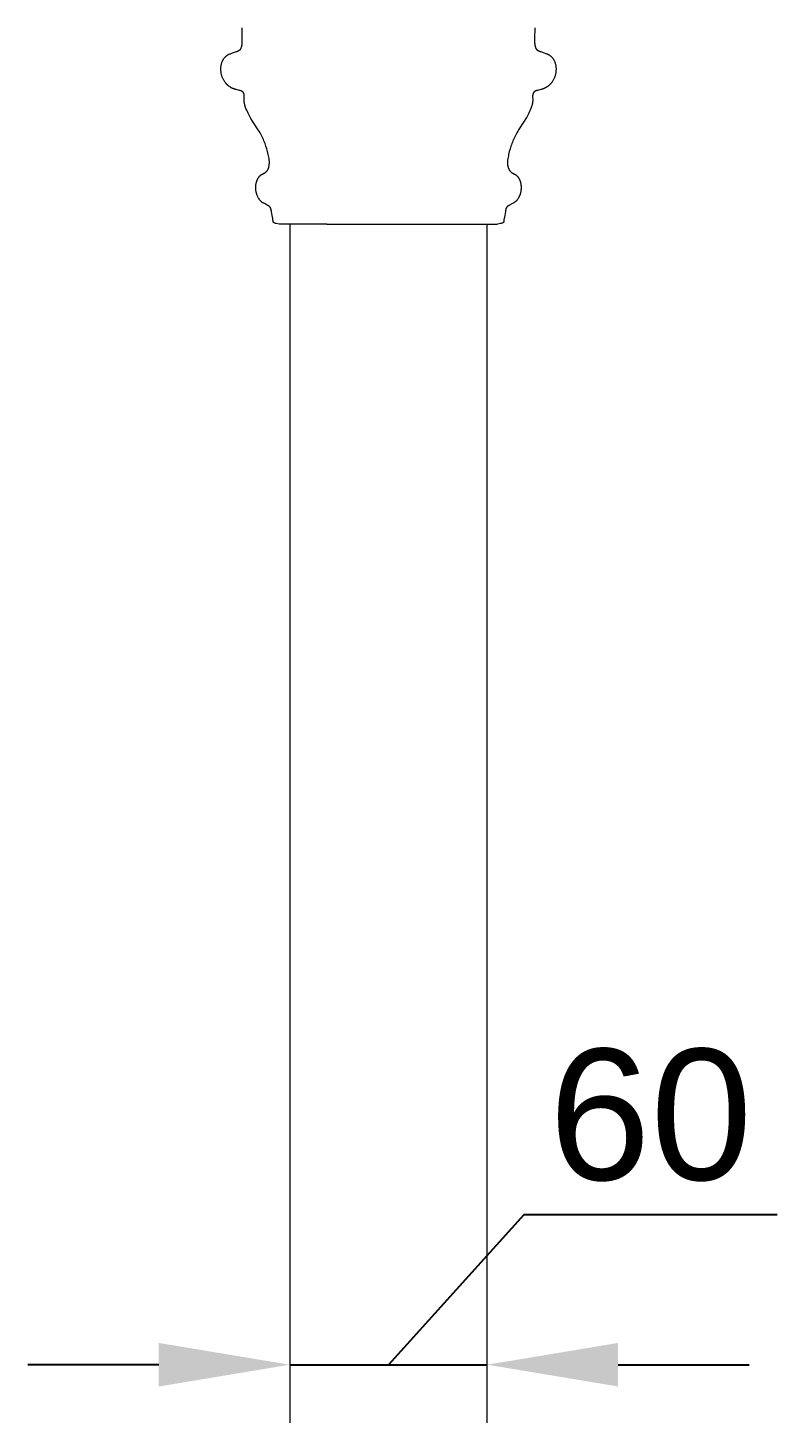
# Model space of a CAD drawing. Header units: millimetres. Extents: x -124 to 15640, y 659 to 4121.
# Drawn here: x 2143 to 2371.9, y 3015.3 to 3438.6 of the extents above; entities that cross this region are included whole.
import ezdxf

# ---------------------------------------------------------------- set-up
doc = ezdxf.new("R2010")
doc.units = ezdxf.units.MM
doc.layers.add('ZANO_R', color=7, linetype='Continuous', lineweight=0)
doc.styles.add('Arial', font='arial.ttf')
doc.styles.get("Standard").update_dxf_attribs({"font": 'ARIALUNI.TTF'})
doc.dimstyles.new('pl i ang', dxfattribs={"dimtxt": 50, "dimasz": 50, "dimexe": 1.25, "dimexo": 0.625, "dimgap": 10, "dimtad": 1, "dimtoh": 1, "dimtxsty": 'Standard', "dimcen": 2.5, "dimclrd": 1, "dimclre": 1, "dimclrt": 1, "dimadec": 0, "dimazin": 0, "dimtfac": 1, "dimtmove": 0, "dimatfit": 3, "dimfxl": 1, "dimarcsym": 1})

# ---------------------------------------------------------------- blocks, each defined once
blk = doc.blocks.new('*D471')
at = {"layer": 'ZANO_R', "color": 1, "lineweight": -2}
for p, q in [((2294.55, 3075.87), (2253.19, 3030.1)), ((2371.93, 3075.87), (2294.55, 3075.87)), ((2223.04, 3040.1), (2223.04, 3040.1)), ((2283.34, 3040.1), (2283.34, 3040.1)), ((2183.04, 3030.1), (2143.04, 3030.1)), ((2223.04, 3030.1), (2283.34, 3030.1)), ((2323.34, 3030.1), (2363.34, 3030.1))]:
    blk.add_line(p, q, dxfattribs=at)
at = {"layer": 'ZANO_R', "color": 1}
for points in [[(2183.04, 3023.43), (2183.04, 3036.76), (2223.04, 3030.1)], [(2323.34, 3036.76), (2323.34, 3023.43), (2283.34, 3030.1)]]:
    blk.add_solid(points, dxfattribs=at)
at = {"layer": 'ZANO_R', "color": 1, "insert": (2333.24, 3106.29), "char_height": 40, "attachment_point": 5, "style": 'Arial'}
blk.add_mtext('60', dxfattribs=at)

msp = doc.modelspace()

# ---------------------------------------------------------------- linework, layer by layer
at = {"layer": 'ZANO_R'}
for p, q in [((2208.56, 3435.29), (2208.53, 3438.6)), ((2297.86, 3438.6), (2297.83, 3435.29)), ((2208.47, 3433.22), (2208.49, 3433.3)), ((2208.49, 3433.3), (2208.5, 3433.38)), ((2208.5, 3433.38), (2208.51, 3433.47)), ((2208.51, 3433.47), (2208.52, 3433.56)), ((2208.52, 3433.56), (2208.53, 3433.65)), ((2208.53, 3433.65), (2208.54, 3433.76)), ((2208.54, 3433.76), (2208.55, 3433.87)), ((2208.55, 3433.87), (2208.56, 3434.12)), ((2208.56, 3434.12), (2208.56, 3435.29)), ((2297.83, 3435.29), (2297.83, 3434.12)), ((2297.83, 3434.12), (2297.84, 3433.87)), ((2297.84, 3433.87), (2297.85, 3433.76)), ((2297.85, 3433.76), (2297.85, 3433.65)), ((2297.85, 3433.65), (2297.86, 3433.56)), ((2297.86, 3433.56), (2297.87, 3433.47)), ((2297.87, 3433.47), (2297.88, 3433.38)), ((2297.88, 3433.38), (2297.9, 3433.3)), ((2297.9, 3433.3), (2297.91, 3433.22)), ((2202.82, 3428.97), (2202.87, 3429.04)), ((2202.87, 3429.04), (2202.92, 3429.12)), ((2202.92, 3429.12), (2202.97, 3429.19)), ((2202.97, 3429.19), (2203.02, 3429.26)), ((2203.02, 3429.26), (2203.07, 3429.33)), ((2203.07, 3429.33), (2203.13, 3429.41)), ((2203.13, 3429.41), (2203.19, 3429.47)), ((2203.19, 3429.47), (2203.25, 3429.54)), ((2203.25, 3429.54), (2203.31, 3429.61)), ((2203.31, 3429.61), (2203.37, 3429.67)), ((2203.37, 3429.67), (2203.43, 3429.74)), ((2203.43, 3429.74), (2203.5, 3429.8)), ((2203.5, 3429.8), (2203.57, 3429.86)), ((2203.57, 3429.86), (2203.63, 3429.92)), ((2203.63, 3429.92), (2203.7, 3429.98)), ((2203.7, 3429.98), (2203.78, 3430.03)), ((2203.78, 3430.03), (2203.85, 3430.09)), ((2203.85, 3430.09), (2203.92, 3430.14)), ((2203.92, 3430.14), (2204.02, 3430.2)), ((2204.02, 3430.2), (2204.11, 3430.26)), ((2204.11, 3430.26), (2204.2, 3430.32)), ((2204.2, 3430.32), (2204.3, 3430.37)), ((2204.3, 3430.37), (2204.4, 3430.42)), ((2204.4, 3430.42), (2204.5, 3430.47)), ((2204.5, 3430.47), (2204.6, 3430.52)), ((2204.6, 3430.52), (2204.71, 3430.57)), ((2204.71, 3430.57), (2204.92, 3430.66)), ((2204.92, 3430.66), (2205.14, 3430.75)), ((2205.14, 3430.75), (2205.6, 3430.91)), ((2205.6, 3430.91), (2206.49, 3431.2)), ((2206.49, 3431.2), (2206.79, 3431.31)), ((2206.79, 3431.31), (2206.94, 3431.37)), ((2206.94, 3431.37), (2207.11, 3431.43)), ((2207.11, 3431.43), (2207.19, 3431.47)), ((2207.19, 3431.47), (2207.28, 3431.51)), ((2207.28, 3431.51), (2207.37, 3431.55)), ((2207.37, 3431.55), (2207.45, 3431.59)), ((2207.45, 3431.59), (2207.54, 3431.64)), ((2207.54, 3431.64), (2207.62, 3431.69)), ((2207.62, 3431.69), (2207.66, 3431.71)), ((2207.66, 3431.71), (2207.7, 3431.74)), ((2207.7, 3431.74), (2207.74, 3431.77)), ((2207.74, 3431.77), (2207.77, 3431.79)), ((2207.77, 3431.79), (2207.81, 3431.82)), ((2207.81, 3431.82), (2207.84, 3431.85)), ((2207.84, 3431.85), (2207.88, 3431.88)), ((2207.88, 3431.88), (2207.91, 3431.91)), ((2207.91, 3431.91), (2207.94, 3431.93)), ((2207.94, 3431.93), (2207.97, 3431.97)), ((2207.97, 3431.97), (2207.99, 3431.98)), ((2207.99, 3431.98), (2208, 3432)), ((2208, 3432), (2208.02, 3432.01)), ((2208.02, 3432.01), (2208.03, 3432.03)), ((2208.03, 3432.03), (2208.04, 3432.05)), ((2208.04, 3432.05), (2208.06, 3432.06)), ((2208.06, 3432.06), (2208.07, 3432.08)), ((2208.07, 3432.08), (2208.08, 3432.1)), ((2208.08, 3432.1), (2208.1, 3432.12)), ((2208.1, 3432.12), (2208.11, 3432.14)), ((2208.11, 3432.14), (2208.12, 3432.16)), ((2208.12, 3432.16), (2208.13, 3432.17)), ((2208.13, 3432.17), (2208.15, 3432.21)), ((2208.15, 3432.21), (2208.17, 3432.25)), ((2208.17, 3432.25), (2208.19, 3432.29)), ((2208.19, 3432.29), (2208.21, 3432.33)), ((2208.21, 3432.33), (2208.22, 3432.36)), ((2208.22, 3432.36), (2208.24, 3432.4)), ((2208.24, 3432.4), (2208.26, 3432.48)), ((2208.26, 3432.48), (2208.31, 3432.62)), ((2208.31, 3432.62), (2208.41, 3432.98)), ((2208.41, 3432.98), (2208.44, 3433.06)), ((2208.44, 3433.06), (2208.46, 3433.14)), ((2208.46, 3433.14), (2208.47, 3433.22)), ((2297.91, 3433.22), (2297.93, 3433.14)), ((2297.93, 3433.14), (2297.95, 3433.06)), ((2297.95, 3433.06), (2297.97, 3432.98)), ((2297.97, 3432.98), (2298.08, 3432.62)), ((2298.08, 3432.62), (2298.12, 3432.48)), ((2298.12, 3432.48), (2298.15, 3432.4)), ((2298.15, 3432.4), (2298.17, 3432.36)), ((2298.17, 3432.36), (2298.18, 3432.33)), ((2298.18, 3432.33), (2298.2, 3432.29)), ((2298.2, 3432.29), (2298.22, 3432.25)), ((2298.22, 3432.25), (2298.24, 3432.21)), ((2298.24, 3432.21), (2298.26, 3432.17)), ((2298.26, 3432.17), (2298.27, 3432.16)), ((2298.27, 3432.16), (2298.28, 3432.14)), ((2298.28, 3432.14), (2298.29, 3432.12)), ((2298.29, 3432.12), (2298.3, 3432.1)), ((2298.3, 3432.1), (2298.32, 3432.08)), ((2298.32, 3432.08), (2298.33, 3432.06)), ((2298.33, 3432.06), (2298.34, 3432.05)), ((2298.34, 3432.05), (2298.36, 3432.03)), ((2298.36, 3432.03), (2298.37, 3432.01)), ((2298.37, 3432.01), (2298.39, 3432)), ((2298.39, 3432), (2298.4, 3431.98)), ((2298.4, 3431.98), (2298.41, 3431.97)), ((2298.41, 3431.97), (2298.44, 3431.93)), ((2298.44, 3431.93), (2298.48, 3431.91)), ((2298.48, 3431.91), (2298.51, 3431.88)), ((2298.51, 3431.88), (2298.54, 3431.85)), ((2298.54, 3431.85), (2298.58, 3431.82)), ((2298.58, 3431.82), (2298.61, 3431.79)), ((2298.61, 3431.79), (2298.65, 3431.77)), ((2298.65, 3431.77), (2298.69, 3431.74)), ((2298.69, 3431.74), (2298.73, 3431.71)), ((2298.73, 3431.71), (2298.77, 3431.69)), ((2298.77, 3431.69), (2298.85, 3431.64)), ((2298.85, 3431.64), (2298.94, 3431.59)), ((2298.94, 3431.59), (2299.02, 3431.55)), ((2299.02, 3431.55), (2299.11, 3431.51)), ((2299.11, 3431.51), (2299.19, 3431.47)), ((2299.19, 3431.47), (2299.28, 3431.43)), ((2299.28, 3431.43), (2299.45, 3431.37)), ((2299.45, 3431.37), (2299.6, 3431.31)), ((2299.6, 3431.31), (2299.89, 3431.2)), ((2299.89, 3431.2), (2300.79, 3430.91)), ((2300.79, 3430.91), (2301.25, 3430.75)), ((2301.25, 3430.75), (2301.47, 3430.66)), ((2301.47, 3430.66), (2301.68, 3430.57)), ((2301.68, 3430.57), (2301.78, 3430.52)), ((2301.78, 3430.52), (2301.89, 3430.47)), ((2301.89, 3430.47), (2301.99, 3430.42)), ((2301.99, 3430.42), (2302.09, 3430.37)), ((2302.09, 3430.37), (2302.18, 3430.32)), ((2302.18, 3430.32), (2302.28, 3430.26)), ((2302.28, 3430.26), (2302.37, 3430.2)), ((2302.37, 3430.2), (2302.46, 3430.14)), ((2302.46, 3430.14), (2302.54, 3430.09)), ((2302.54, 3430.09), (2302.61, 3430.03)), ((2302.61, 3430.03), (2302.68, 3429.98)), ((2302.68, 3429.98), (2302.75, 3429.92)), ((2302.75, 3429.92), (2302.82, 3429.86)), ((2302.82, 3429.86), (2302.89, 3429.8)), ((2302.89, 3429.8), (2302.95, 3429.74)), ((2302.95, 3429.74), (2303.02, 3429.67)), ((2303.02, 3429.67), (2303.08, 3429.61)), ((2303.08, 3429.61), (2303.14, 3429.54)), ((2303.14, 3429.54), (2303.2, 3429.47)), ((2303.2, 3429.47), (2303.26, 3429.41)), ((2303.26, 3429.41), (2303.31, 3429.33)), ((2303.31, 3429.33), (2303.37, 3429.26)), ((2303.37, 3429.26), (2303.42, 3429.19)), ((2303.42, 3429.19), (2303.47, 3429.12)), ((2303.47, 3429.12), (2303.52, 3429.04)), ((2303.52, 3429.04), (2303.57, 3428.97)), ((2202.01, 3426.07), (2202.02, 3426.27)), ((2202.01, 3425.87), (2202.01, 3426.07)), ((2202.02, 3425.68), (2202.01, 3425.87)), ((2202.02, 3426.27), (2202.03, 3426.47)), ((2202.03, 3425.48), (2202.02, 3425.68)), ((2202.03, 3426.47), (2202.05, 3426.66)), ((2202.04, 3425.28), (2202.03, 3425.48)), ((2202.07, 3425.09), (2202.04, 3425.28)), ((2202.05, 3426.66), (2202.08, 3426.86)), ((2202.09, 3424.89), (2202.07, 3425.09)), ((2202.08, 3426.86), (2202.11, 3427.06)), ((2202.12, 3424.7), (2202.09, 3424.89)), ((2202.11, 3427.06), (2202.14, 3427.25)), ((2202.14, 3427.25), (2202.19, 3427.44)), ((2202.19, 3427.44), (2202.24, 3427.63)), ((2202.24, 3427.63), (2202.29, 3427.82)), ((2202.29, 3427.82), (2202.35, 3427.99)), ((2202.35, 3427.99), (2202.41, 3428.16)), ((2202.41, 3428.16), (2202.48, 3428.33)), ((2202.48, 3428.33), (2202.52, 3428.41)), ((2202.52, 3428.41), (2202.56, 3428.49)), ((2202.56, 3428.49), (2202.6, 3428.57)), ((2202.6, 3428.57), (2202.64, 3428.65)), ((2202.64, 3428.65), (2202.68, 3428.73)), ((2202.68, 3428.73), (2202.72, 3428.81)), ((2202.72, 3428.81), (2202.77, 3428.89)), ((2202.77, 3428.89), (2202.82, 3428.97)), ((2303.57, 3428.97), (2303.62, 3428.89)), ((2303.62, 3428.89), (2303.66, 3428.81)), ((2303.66, 3428.81), (2303.71, 3428.73)), ((2303.71, 3428.73), (2303.75, 3428.65)), ((2303.75, 3428.65), (2303.79, 3428.57)), ((2303.79, 3428.57), (2303.83, 3428.49)), ((2303.83, 3428.49), (2303.87, 3428.41)), ((2303.87, 3428.41), (2303.9, 3428.33)), ((2303.9, 3428.33), (2303.97, 3428.16)), ((2303.97, 3428.16), (2304.04, 3427.99)), ((2304.04, 3427.99), (2304.09, 3427.82)), ((2304.09, 3427.82), (2304.15, 3427.63)), ((2304.15, 3427.63), (2304.2, 3427.44)), ((2304.2, 3427.44), (2304.24, 3427.25)), ((2304.24, 3427.25), (2304.28, 3427.06)), ((2304.29, 3424.89), (2304.26, 3424.7)), ((2304.28, 3427.06), (2304.31, 3426.86)), ((2304.32, 3425.09), (2304.29, 3424.89)), ((2304.31, 3426.86), (2304.33, 3426.66)), ((2304.34, 3425.28), (2304.32, 3425.09)), ((2304.33, 3426.66), (2304.35, 3426.47)), ((2304.36, 3425.48), (2304.34, 3425.28)), ((2304.35, 3426.47), (2304.37, 3426.27)), ((2304.37, 3425.68), (2304.36, 3425.48)), ((2304.37, 3426.27), (2304.37, 3426.07)), ((2304.37, 3426.07), (2304.37, 3425.87)), ((2304.37, 3425.87), (2304.37, 3425.68)), ((2202.16, 3424.5), (2202.12, 3424.7)), ((2202.21, 3424.3), (2202.16, 3424.5)), ((2202.26, 3424.1), (2202.21, 3424.3)), ((2202.32, 3423.9), (2202.26, 3424.1)), ((2202.38, 3423.71), (2202.32, 3423.9)), ((2202.45, 3423.51), (2202.38, 3423.71)), ((2202.52, 3423.32), (2202.45, 3423.51)), ((2202.61, 3423.13), (2202.52, 3423.32)), ((2202.69, 3422.94), (2202.61, 3423.13)), ((2202.79, 3422.76), (2202.69, 3422.94)), ((2202.89, 3422.57), (2202.79, 3422.76)), ((2202.99, 3422.39), (2202.89, 3422.57)), ((2203.1, 3422.22), (2202.99, 3422.39)), ((2203.22, 3422.04), (2203.1, 3422.22)), ((2203.34, 3421.88), (2203.22, 3422.04)), ((2203.47, 3421.71), (2203.34, 3421.88)), ((2203.54, 3421.63), (2203.47, 3421.71)), ((2203.61, 3421.55), (2203.54, 3421.63)), ((2203.68, 3421.47), (2203.61, 3421.55)), ((2203.75, 3421.39), (2203.68, 3421.47)), ((2203.82, 3421.31), (2203.75, 3421.39)), ((2203.9, 3421.24), (2203.82, 3421.31)), ((2203.98, 3421.16), (2203.9, 3421.24)), ((2204.05, 3421.09), (2203.98, 3421.16)), ((2204.13, 3421.02), (2204.05, 3421.09)), ((2204.21, 3420.95), (2204.13, 3421.02)), ((2204.3, 3420.88), (2204.21, 3420.95)), ((2204.38, 3420.81), (2204.3, 3420.88)), ((2204.47, 3420.74), (2204.38, 3420.81)), ((2204.55, 3420.68), (2204.47, 3420.74)), ((2204.64, 3420.61), (2204.55, 3420.68)), ((2204.73, 3420.55), (2204.64, 3420.61)), ((2301.74, 3420.61), (2301.65, 3420.55)), ((2301.83, 3420.68), (2301.74, 3420.61)), ((2301.92, 3420.74), (2301.83, 3420.68)), ((2302.01, 3420.81), (2301.92, 3420.74)), ((2302.09, 3420.88), (2302.01, 3420.81)), ((2302.17, 3420.95), (2302.09, 3420.88)), ((2302.25, 3421.02), (2302.17, 3420.95)), ((2302.33, 3421.09), (2302.25, 3421.02)), ((2302.41, 3421.16), (2302.33, 3421.09)), ((2302.49, 3421.24), (2302.41, 3421.16)), ((2302.56, 3421.31), (2302.49, 3421.24)), ((2302.64, 3421.39), (2302.56, 3421.31)), ((2302.71, 3421.47), (2302.64, 3421.39)), ((2302.78, 3421.55), (2302.71, 3421.47)), ((2302.85, 3421.63), (2302.78, 3421.55)), ((2302.91, 3421.71), (2302.85, 3421.63)), ((2303.04, 3421.88), (2302.91, 3421.71)), ((2303.17, 3422.04), (2303.04, 3421.88)), ((2303.28, 3422.22), (2303.17, 3422.04)), ((2303.4, 3422.39), (2303.28, 3422.22)), ((2303.5, 3422.57), (2303.4, 3422.39)), ((2303.6, 3422.76), (2303.5, 3422.57)), ((2303.69, 3422.94), (2303.6, 3422.76)), ((2303.78, 3423.13), (2303.69, 3422.94)), ((2303.86, 3423.32), (2303.78, 3423.13)), ((2303.94, 3423.51), (2303.86, 3423.32)), ((2304.01, 3423.71), (2303.94, 3423.51)), ((2304.07, 3423.9), (2304.01, 3423.71)), ((2304.13, 3424.1), (2304.07, 3423.9)), ((2304.18, 3424.3), (2304.13, 3424.1)), ((2304.22, 3424.5), (2304.18, 3424.3)), ((2304.26, 3424.7), (2304.22, 3424.5)), ((2204.83, 3420.49), (2204.73, 3420.55)), ((2204.92, 3420.43), (2204.83, 3420.49)), ((2205.02, 3420.37), (2204.92, 3420.43)), ((2205.11, 3420.31), (2205.02, 3420.37)), ((2205.21, 3420.26), (2205.11, 3420.31)), ((2205.31, 3420.21), (2205.21, 3420.26)), ((2205.41, 3420.15), (2205.31, 3420.21)), ((2205.51, 3420.1), (2205.41, 3420.15)), ((2205.62, 3420.06), (2205.51, 3420.1)), ((2205.73, 3420.01), (2205.62, 3420.06)), ((2205.83, 3419.97), (2205.73, 3420.01)), ((2205.94, 3419.92), (2205.83, 3419.97)), ((2206.05, 3419.88), (2205.94, 3419.92)), ((2206.17, 3419.84), (2206.05, 3419.88)), ((2206.28, 3419.8), (2206.17, 3419.84)), ((2206.4, 3419.77), (2206.28, 3419.8)), ((2206.53, 3419.73), (2206.4, 3419.77)), ((2206.66, 3419.69), (2206.53, 3419.73)), ((2207.71, 3419.44), (2206.66, 3419.69)), ((2207.83, 3419.41), (2207.71, 3419.44)), ((2207.95, 3419.37), (2207.83, 3419.41)), ((2208.07, 3419.33), (2207.95, 3419.37)), ((2208.12, 3419.31), (2208.07, 3419.33)), ((2208.18, 3419.29), (2208.12, 3419.31)), ((2208.24, 3419.27), (2208.18, 3419.29)), ((2208.29, 3419.24), (2208.24, 3419.27)), ((2208.35, 3419.22), (2208.29, 3419.24)), ((2208.4, 3419.19), (2208.35, 3419.22)), ((2208.42, 3419.18), (2208.4, 3419.19)), ((2208.45, 3419.16), (2208.42, 3419.18)), ((2208.47, 3419.15), (2208.45, 3419.16)), ((2208.5, 3419.13), (2208.47, 3419.15)), ((2208.52, 3419.12), (2208.5, 3419.13)), ((2208.54, 3419.1), (2208.52, 3419.12)), ((2208.57, 3419.09), (2208.54, 3419.1)), ((2208.59, 3419.07), (2208.57, 3419.09)), ((2208.61, 3419.06), (2208.59, 3419.07)), ((2208.63, 3419.04), (2208.61, 3419.06)), ((2208.65, 3419.02), (2208.63, 3419.04)), ((2208.67, 3419.01), (2208.65, 3419.02)), ((2208.69, 3418.99), (2208.67, 3419.01)), ((2208.71, 3418.97), (2208.69, 3418.99)), ((2208.73, 3418.95), (2208.71, 3418.97)), ((2208.75, 3418.93), (2208.73, 3418.95)), ((2208.76, 3418.92), (2208.75, 3418.93)), ((2208.78, 3418.9), (2208.76, 3418.92)), ((2208.8, 3418.88), (2208.78, 3418.9)), ((2208.81, 3418.86), (2208.8, 3418.88)), ((2208.83, 3418.84), (2208.81, 3418.86)), ((2208.84, 3418.82), (2208.83, 3418.84)), ((2208.86, 3418.8), (2208.84, 3418.82)), ((2208.87, 3418.78), (2208.86, 3418.8)), ((2208.89, 3418.76), (2208.87, 3418.78)), ((2208.9, 3418.74), (2208.89, 3418.76)), ((2208.91, 3418.72), (2208.9, 3418.74)), ((2208.93, 3418.7), (2208.91, 3418.72)), ((2208.94, 3418.68), (2208.93, 3418.7)), ((2208.95, 3418.66), (2208.94, 3418.68)), ((2208.96, 3418.64), (2208.95, 3418.66)), ((2208.97, 3418.62), (2208.96, 3418.64)), ((2208.99, 3418.57), (2208.97, 3418.62)), ((2209.01, 3418.53), (2208.99, 3418.57)), ((2209.03, 3418.48), (2209.01, 3418.53)), ((2209.05, 3418.44), (2209.03, 3418.48)), ((2209.06, 3418.39), (2209.05, 3418.44)), ((2209.08, 3418.35), (2209.06, 3418.39)), ((2209.09, 3418.3), (2209.08, 3418.35)), ((2209.1, 3418.25), (2209.09, 3418.3)), ((2209.11, 3418.2), (2209.1, 3418.25)), ((2209.12, 3418.15), (2209.11, 3418.2)), ((2209.13, 3418.1), (2209.12, 3418.15)), ((2209.14, 3418.06), (2209.13, 3418.1)), ((2209.15, 3418.01), (2209.14, 3418.06)), ((2209.15, 3417.96), (2209.15, 3418.01)), ((2209.16, 3417.85), (2209.15, 3417.96)), ((2209.15, 3416.59), (2209.17, 3417.48)), ((2209.15, 3416.32), (2209.15, 3416.59)), ((2209.17, 3417.73), (2209.16, 3417.85)), ((2209.17, 3417.61), (2209.17, 3417.73)), ((2209.17, 3417.48), (2209.17, 3417.61)), ((2297.22, 3417.73), (2297.21, 3417.61)), ((2297.21, 3417.61), (2297.21, 3417.48)), ((2297.21, 3417.48), (2297.24, 3416.59)), ((2297.23, 3417.85), (2297.22, 3417.73)), ((2297.24, 3417.96), (2297.23, 3417.85)), ((2297.25, 3418.06), (2297.24, 3418.01)), ((2297.24, 3418.01), (2297.24, 3417.96)), ((2297.24, 3416.59), (2297.24, 3416.32)), ((2297.26, 3418.1), (2297.25, 3418.06)), ((2297.27, 3418.2), (2297.26, 3418.15)), ((2297.26, 3418.15), (2297.26, 3418.1)), ((2297.29, 3418.25), (2297.27, 3418.2)), ((2297.3, 3418.3), (2297.29, 3418.25)), ((2297.31, 3418.35), (2297.3, 3418.3)), ((2297.32, 3418.39), (2297.31, 3418.35)), ((2297.34, 3418.44), (2297.32, 3418.39)), ((2297.36, 3418.48), (2297.34, 3418.44)), ((2297.37, 3418.53), (2297.36, 3418.48)), ((2297.39, 3418.57), (2297.37, 3418.53)), ((2297.41, 3418.62), (2297.39, 3418.57)), ((2297.43, 3418.64), (2297.41, 3418.62)), ((2297.44, 3418.66), (2297.43, 3418.64)), ((2297.45, 3418.68), (2297.44, 3418.66)), ((2297.46, 3418.7), (2297.45, 3418.68)), ((2297.47, 3418.72), (2297.46, 3418.7)), ((2297.49, 3418.74), (2297.47, 3418.72)), ((2297.5, 3418.76), (2297.49, 3418.74)), ((2297.51, 3418.78), (2297.5, 3418.76)), ((2297.53, 3418.8), (2297.51, 3418.78)), ((2297.54, 3418.82), (2297.53, 3418.8)), ((2297.56, 3418.84), (2297.54, 3418.82)), ((2297.57, 3418.86), (2297.56, 3418.84)), ((2297.59, 3418.88), (2297.57, 3418.86)), ((2297.61, 3418.9), (2297.59, 3418.88)), ((2297.62, 3418.92), (2297.61, 3418.9)), ((2297.64, 3418.93), (2297.62, 3418.92)), ((2297.66, 3418.95), (2297.64, 3418.93)), ((2297.68, 3418.97), (2297.66, 3418.95)), ((2297.7, 3418.99), (2297.68, 3418.97)), ((2297.72, 3419.01), (2297.7, 3418.99)), ((2297.74, 3419.02), (2297.72, 3419.01)), ((2297.76, 3419.04), (2297.74, 3419.02)), ((2297.78, 3419.06), (2297.76, 3419.04)), ((2297.8, 3419.07), (2297.78, 3419.06)), ((2297.82, 3419.09), (2297.8, 3419.07)), ((2297.84, 3419.1), (2297.82, 3419.09)), ((2297.87, 3419.12), (2297.84, 3419.1)), ((2297.89, 3419.13), (2297.87, 3419.12)), ((2297.91, 3419.15), (2297.89, 3419.13)), ((2297.94, 3419.16), (2297.91, 3419.15)), ((2297.96, 3419.18), (2297.94, 3419.16)), ((2297.99, 3419.19), (2297.96, 3419.18)), ((2298.04, 3419.22), (2297.99, 3419.19)), ((2298.09, 3419.24), (2298.04, 3419.22)), ((2298.15, 3419.27), (2298.09, 3419.24)), ((2298.2, 3419.29), (2298.15, 3419.27)), ((2298.26, 3419.31), (2298.2, 3419.29)), ((2298.32, 3419.33), (2298.26, 3419.31)), ((2298.44, 3419.37), (2298.32, 3419.33)), ((2298.56, 3419.41), (2298.44, 3419.37)), ((2298.68, 3419.44), (2298.56, 3419.41)), ((2299.72, 3419.69), (2298.68, 3419.44)), ((2299.86, 3419.73), (2299.72, 3419.69)), ((2299.99, 3419.77), (2299.86, 3419.73)), ((2300.11, 3419.8), (2299.99, 3419.77)), ((2300.22, 3419.84), (2300.11, 3419.8)), ((2300.33, 3419.88), (2300.22, 3419.84)), ((2300.44, 3419.92), (2300.33, 3419.88)), ((2300.55, 3419.97), (2300.44, 3419.92)), ((2300.66, 3420.01), (2300.55, 3419.97)), ((2300.77, 3420.06), (2300.66, 3420.01)), ((2300.87, 3420.1), (2300.77, 3420.06)), ((2300.98, 3420.15), (2300.87, 3420.1)), ((2301.08, 3420.21), (2300.98, 3420.15)), ((2301.18, 3420.26), (2301.08, 3420.21)), ((2301.27, 3420.31), (2301.18, 3420.26)), ((2301.37, 3420.37), (2301.27, 3420.31)), ((2301.47, 3420.43), (2301.37, 3420.37)), ((2301.56, 3420.49), (2301.47, 3420.43)), ((2301.65, 3420.55), (2301.56, 3420.49)), ((2209.15, 3416.18), (2209.15, 3416.32)), ((2209.15, 3416.05), (2209.15, 3416.18)), ((2209.16, 3415.91), (2209.15, 3416.05)), ((2209.18, 3415.78), (2209.16, 3415.91)), ((2209.2, 3415.63), (2209.18, 3415.78)), ((2209.22, 3415.48), (2209.2, 3415.63)), ((2209.25, 3415.33), (2209.22, 3415.48)), ((2209.29, 3415.17), (2209.25, 3415.33)), ((2209.32, 3415.02), (2209.29, 3415.17)), ((2209.37, 3414.87), (2209.32, 3415.02)), ((2209.41, 3414.72), (2209.37, 3414.87)), ((2209.46, 3414.57), (2209.41, 3414.72)), ((2209.57, 3414.26), (2209.46, 3414.57)), ((2209.68, 3413.96), (2209.57, 3414.26)), ((2209.92, 3413.38), (2209.68, 3413.96)), ((2210.12, 3412.95), (2209.92, 3413.38)), ((2210.32, 3412.52), (2210.12, 3412.95)), ((2210.53, 3412.1), (2210.32, 3412.52)), ((2210.74, 3411.69), (2210.53, 3412.1)), ((2295.86, 3412.1), (2295.65, 3411.69)), ((2296.07, 3412.52), (2295.86, 3412.1)), ((2296.27, 3412.95), (2296.07, 3412.52)), ((2296.46, 3413.38), (2296.27, 3412.95)), ((2296.71, 3413.96), (2296.46, 3413.38)), ((2296.82, 3414.26), (2296.71, 3413.96)), ((2296.93, 3414.57), (2296.82, 3414.26)), ((2296.97, 3414.72), (2296.93, 3414.57)), ((2297.02, 3414.87), (2296.97, 3414.72)), ((2297.06, 3415.02), (2297.02, 3414.87)), ((2297.1, 3415.17), (2297.06, 3415.02)), ((2297.13, 3415.33), (2297.1, 3415.17)), ((2297.16, 3415.48), (2297.13, 3415.33)), ((2297.19, 3415.63), (2297.16, 3415.48)), ((2297.21, 3415.78), (2297.19, 3415.63)), ((2297.22, 3415.91), (2297.21, 3415.78)), ((2297.23, 3416.05), (2297.22, 3415.91)), ((2297.24, 3416.18), (2297.23, 3416.05)), ((2297.24, 3416.32), (2297.24, 3416.18)), ((2210.96, 3411.28), (2210.74, 3411.69)), ((2211.2, 3410.87), (2210.96, 3411.28)), ((2211.7, 3410.04), (2211.2, 3410.87)), ((2213.44, 3407.4), (2211.7, 3410.04)), ((2294.69, 3410.04), (2292.95, 3407.4)), ((2295.19, 3410.87), (2294.69, 3410.04)), ((2295.42, 3411.28), (2295.19, 3410.87)), ((2295.65, 3411.69), (2295.42, 3411.28)), ((2213.72, 3406.95), (2213.44, 3407.4)), ((2214, 3406.48), (2213.72, 3406.95)), ((2214.22, 3406.09), (2214, 3406.48)), ((2214.44, 3405.69), (2214.22, 3406.09)), ((2214.64, 3405.29), (2214.44, 3405.69)), ((2214.83, 3404.89), (2214.64, 3405.29)), ((2215.01, 3404.48), (2214.83, 3404.89)), ((2215.18, 3404.08), (2215.01, 3404.48)), ((2215.35, 3403.67), (2215.18, 3404.08)), ((2215.5, 3403.26), (2215.35, 3403.67)), ((2291.04, 3403.67), (2290.89, 3403.26)), ((2291.2, 3404.08), (2291.04, 3403.67)), ((2291.38, 3404.48), (2291.2, 3404.08)), ((2291.56, 3404.89), (2291.38, 3404.48)), ((2291.75, 3405.29), (2291.56, 3404.89)), ((2291.95, 3405.69), (2291.75, 3405.29)), ((2292.16, 3406.09), (2291.95, 3405.69)), ((2292.39, 3406.48), (2292.16, 3406.09)), ((2292.67, 3406.95), (2292.39, 3406.48)), ((2292.95, 3407.4), (2292.67, 3406.95)), ((2215.65, 3402.85), (2215.5, 3403.26)), ((2215.79, 3402.43), (2215.65, 3402.85)), ((2216.04, 3401.59), (2215.79, 3402.43)), ((2216.28, 3400.73), (2216.04, 3401.59)), ((2216.49, 3399.85), (2216.28, 3400.73)), ((2216.58, 3399.46), (2216.49, 3399.85)), ((2216.66, 3399.06), (2216.58, 3399.46)), ((2289.81, 3399.46), (2289.73, 3399.06)), ((2289.9, 3399.85), (2289.81, 3399.46)), ((2290.11, 3400.73), (2289.9, 3399.85)), ((2290.34, 3401.59), (2290.11, 3400.73)), ((2290.6, 3402.43), (2290.34, 3401.59)), ((2290.74, 3402.85), (2290.6, 3402.43)), ((2290.89, 3403.26), (2290.74, 3402.85)), ((2216.28, 3395.11), (2216.32, 3395.18)), ((2216.32, 3395.18), (2216.36, 3395.25)), ((2216.36, 3395.25), (2216.4, 3395.32)), ((2216.4, 3395.32), (2216.43, 3395.39)), ((2216.43, 3395.39), (2216.47, 3395.46)), ((2216.47, 3395.46), (2216.5, 3395.53)), ((2216.5, 3395.53), (2216.53, 3395.6)), ((2216.53, 3395.6), (2216.56, 3395.68)), ((2216.56, 3395.68), (2216.58, 3395.75)), ((2216.58, 3395.75), (2216.61, 3395.83)), ((2216.61, 3395.83), (2216.63, 3395.9)), ((2216.63, 3395.9), (2216.66, 3395.98)), ((2216.73, 3398.65), (2216.66, 3399.06)), ((2216.66, 3395.98), (2216.68, 3396.06)), ((2216.68, 3396.06), (2216.7, 3396.13)), ((2216.7, 3396.13), (2216.72, 3396.21)), ((2216.72, 3396.21), (2216.75, 3396.37)), ((2216.76, 3398.44), (2216.73, 3398.65)), ((2216.75, 3396.37), (2216.78, 3396.53)), ((2216.79, 3398.23), (2216.76, 3398.44)), ((2216.78, 3396.53), (2216.79, 3396.63)), ((2216.81, 3398.02), (2216.79, 3398.23)), ((2216.79, 3396.63), (2216.8, 3396.74)), ((2216.8, 3396.74), (2216.82, 3396.85)), ((2216.83, 3397.81), (2216.81, 3398.02)), ((2216.82, 3396.95), (2216.83, 3397.06)), ((2216.82, 3396.85), (2216.82, 3396.95)), ((2216.84, 3397.59), (2216.83, 3397.81)), ((2216.83, 3397.06), (2216.84, 3397.17)), ((2216.84, 3397.38), (2216.84, 3397.59)), ((2216.84, 3397.17), (2216.84, 3397.38)), ((2289.56, 3397.81), (2289.55, 3397.59)), ((2289.55, 3397.59), (2289.55, 3397.38)), ((2289.55, 3397.38), (2289.55, 3397.17)), ((2289.55, 3397.17), (2289.56, 3397.06)), ((2289.58, 3398.02), (2289.56, 3397.81)), ((2289.56, 3397.06), (2289.56, 3396.95)), ((2289.56, 3396.95), (2289.57, 3396.85)), ((2289.57, 3396.85), (2289.58, 3396.74)), ((2289.6, 3398.23), (2289.58, 3398.02)), ((2289.58, 3396.74), (2289.6, 3396.63)), ((2289.62, 3398.44), (2289.6, 3398.23)), ((2289.6, 3396.63), (2289.61, 3396.53)), ((2289.61, 3396.53), (2289.64, 3396.37)), ((2289.65, 3398.65), (2289.62, 3398.44)), ((2289.64, 3396.37), (2289.67, 3396.21)), ((2289.73, 3399.06), (2289.65, 3398.65)), ((2289.67, 3396.21), (2289.69, 3396.13)), ((2289.69, 3396.13), (2289.71, 3396.06)), ((2289.71, 3396.06), (2289.73, 3395.98)), ((2289.73, 3395.98), (2289.75, 3395.9)), ((2289.75, 3395.9), (2289.78, 3395.83)), ((2289.78, 3395.83), (2289.8, 3395.75)), ((2289.8, 3395.75), (2289.83, 3395.68)), ((2289.83, 3395.68), (2289.86, 3395.6)), ((2289.86, 3395.6), (2289.89, 3395.53)), ((2289.89, 3395.53), (2289.92, 3395.46)), ((2289.92, 3395.46), (2289.95, 3395.39)), ((2289.95, 3395.39), (2289.99, 3395.32)), ((2289.99, 3395.32), (2290.02, 3395.25)), ((2290.02, 3395.25), (2290.06, 3395.18)), ((2290.06, 3395.18), (2290.1, 3395.11)), ((2212.78, 3390.89), (2212.81, 3391.04)), ((2212.81, 3391.04), (2212.84, 3391.18)), ((2212.84, 3391.18), (2212.87, 3391.33)), ((2212.87, 3391.33), (2212.91, 3391.47)), ((2212.91, 3391.47), (2212.96, 3391.61)), ((2212.96, 3391.61), (2213, 3391.75)), ((2213, 3391.75), (2213.05, 3391.89)), ((2213.05, 3391.89), (2213.1, 3392.02)), ((2213.1, 3392.02), (2213.16, 3392.15)), ((2213.16, 3392.15), (2213.22, 3392.28)), ((2213.22, 3392.28), (2213.28, 3392.41)), ((2213.28, 3392.41), (2213.35, 3392.53)), ((2213.35, 3392.53), (2213.42, 3392.65)), ((2213.42, 3392.65), (2213.5, 3392.77)), ((2213.5, 3392.77), (2213.53, 3392.82)), ((2213.53, 3392.82), (2213.57, 3392.88)), ((2213.57, 3392.88), (2213.61, 3392.93)), ((2213.61, 3392.93), (2213.65, 3392.99)), ((2213.65, 3392.99), (2213.69, 3393.04)), ((2213.69, 3393.04), (2213.74, 3393.09)), ((2213.74, 3393.09), (2213.78, 3393.14)), ((2213.78, 3393.14), (2213.82, 3393.19)), ((2213.82, 3393.19), (2213.87, 3393.24)), ((2213.87, 3393.24), (2213.91, 3393.29)), ((2213.91, 3393.29), (2213.96, 3393.34)), ((2213.96, 3393.34), (2214.01, 3393.38)), ((2214.01, 3393.38), (2214.06, 3393.43)), ((2214.06, 3393.43), (2214.11, 3393.47)), ((2214.11, 3393.47), (2214.16, 3393.52)), ((2214.16, 3393.52), (2214.21, 3393.56)), ((2214.21, 3393.56), (2214.26, 3393.6)), ((2214.26, 3393.6), (2214.31, 3393.64)), ((2214.31, 3393.64), (2214.37, 3393.67)), ((2214.37, 3393.67), (2214.42, 3393.71)), ((2214.42, 3393.71), (2214.49, 3393.76)), ((2214.49, 3393.76), (2214.57, 3393.8)), ((2214.57, 3393.8), (2214.64, 3393.84)), ((2214.64, 3393.84), (2214.72, 3393.88)), ((2214.72, 3393.88), (2215.18, 3394.12)), ((2215.18, 3394.12), (2215.33, 3394.2)), ((2215.33, 3394.2), (2215.4, 3394.24)), ((2215.4, 3394.24), (2215.47, 3394.28)), ((2215.47, 3394.28), (2215.54, 3394.33)), ((2215.54, 3394.33), (2215.61, 3394.37)), ((2215.61, 3394.37), (2215.64, 3394.4)), ((2215.64, 3394.4), (2215.67, 3394.42)), ((2215.67, 3394.42), (2215.73, 3394.47)), ((2215.73, 3394.47), (2215.79, 3394.52)), ((2215.79, 3394.52), (2215.85, 3394.57)), ((2215.85, 3394.57), (2215.9, 3394.62)), ((2215.9, 3394.62), (2215.96, 3394.68)), ((2215.96, 3394.68), (2216.01, 3394.74)), ((2216.01, 3394.74), (2216.06, 3394.8)), ((2216.06, 3394.8), (2216.11, 3394.86)), ((2216.11, 3394.86), (2216.15, 3394.92)), ((2216.15, 3394.92), (2216.2, 3394.98)), ((2216.2, 3394.98), (2216.24, 3395.05)), ((2216.24, 3395.05), (2216.28, 3395.11)), ((2290.1, 3395.11), (2290.14, 3395.05)), ((2290.14, 3395.05), (2290.19, 3394.98)), ((2290.19, 3394.98), (2290.23, 3394.92)), ((2290.23, 3394.92), (2290.28, 3394.86)), ((2290.28, 3394.86), (2290.33, 3394.8)), ((2290.33, 3394.8), (2290.38, 3394.74)), ((2290.38, 3394.74), (2290.43, 3394.68)), ((2290.43, 3394.68), (2290.48, 3394.62)), ((2290.48, 3394.62), (2290.54, 3394.57)), ((2290.54, 3394.57), (2290.6, 3394.52)), ((2290.6, 3394.52), (2290.66, 3394.47)), ((2290.66, 3394.47), (2290.72, 3394.42)), ((2290.72, 3394.42), (2290.75, 3394.4)), ((2290.75, 3394.4), (2290.78, 3394.37)), ((2290.78, 3394.37), (2290.85, 3394.33)), ((2290.85, 3394.33), (2290.92, 3394.28)), ((2290.92, 3394.28), (2290.99, 3394.24)), ((2290.99, 3394.24), (2291.06, 3394.2)), ((2291.06, 3394.2), (2291.21, 3394.12)), ((2291.21, 3394.12), (2291.67, 3393.88)), ((2291.67, 3393.88), (2291.75, 3393.84)), ((2291.75, 3393.84), (2291.82, 3393.8)), ((2291.82, 3393.8), (2291.89, 3393.76)), ((2291.89, 3393.76), (2291.97, 3393.71)), ((2291.97, 3393.71), (2292.02, 3393.67)), ((2292.02, 3393.67), (2292.07, 3393.64)), ((2292.07, 3393.64), (2292.13, 3393.6)), ((2292.13, 3393.6), (2292.18, 3393.56)), ((2292.18, 3393.56), (2292.23, 3393.52)), ((2292.23, 3393.52), (2292.28, 3393.47)), ((2292.28, 3393.47), (2292.33, 3393.43)), ((2292.33, 3393.43), (2292.38, 3393.38)), ((2292.38, 3393.38), (2292.43, 3393.34)), ((2292.43, 3393.34), (2292.47, 3393.29)), ((2292.47, 3393.29), (2292.52, 3393.24)), ((2292.52, 3393.24), (2292.56, 3393.19)), ((2292.56, 3393.19), (2292.61, 3393.14)), ((2292.61, 3393.14), (2292.65, 3393.09)), ((2292.65, 3393.09), (2292.69, 3393.04)), ((2292.69, 3393.04), (2292.73, 3392.99)), ((2292.73, 3392.99), (2292.77, 3392.93)), ((2292.77, 3392.93), (2292.81, 3392.88)), ((2292.81, 3392.88), (2292.85, 3392.82)), ((2292.85, 3392.82), (2292.89, 3392.77)), ((2292.89, 3392.77), (2292.97, 3392.65)), ((2292.97, 3392.65), (2293.04, 3392.53)), ((2293.04, 3392.53), (2293.1, 3392.41)), ((2293.1, 3392.41), (2293.17, 3392.28)), ((2293.17, 3392.28), (2293.23, 3392.15)), ((2293.23, 3392.15), (2293.28, 3392.02)), ((2293.28, 3392.02), (2293.33, 3391.89)), ((2293.33, 3391.89), (2293.38, 3391.75)), ((2293.38, 3391.75), (2293.43, 3391.61)), ((2293.43, 3391.61), (2293.47, 3391.47)), ((2293.47, 3391.47), (2293.51, 3391.33)), ((2293.51, 3391.33), (2293.55, 3391.18)), ((2293.55, 3391.18), (2293.58, 3391.04)), ((2293.58, 3391.04), (2293.61, 3390.89)), ((2212.68, 3389.97), (2212.69, 3390.13)), ((2212.68, 3389.82), (2212.68, 3389.97)), ((2212.68, 3389.66), (2212.68, 3389.82)), ((2212.68, 3389.5), (2212.68, 3389.66)), ((2212.69, 3389.35), (2212.68, 3389.5)), ((2212.69, 3390.13), (2212.7, 3390.28)), ((2212.7, 3389.19), (2212.69, 3389.35)), ((2212.7, 3390.28), (2212.71, 3390.43)), ((2212.71, 3389.03), (2212.7, 3389.19)), ((2212.71, 3390.43), (2212.73, 3390.59)), ((2212.73, 3388.88), (2212.71, 3389.03)), ((2212.73, 3390.59), (2212.75, 3390.74)), ((2212.75, 3388.72), (2212.73, 3388.88)), ((2212.75, 3390.74), (2212.78, 3390.89)), ((2212.78, 3388.57), (2212.75, 3388.72)), ((2212.81, 3388.41), (2212.78, 3388.57)), ((2212.84, 3388.26), (2212.81, 3388.41)), ((2212.87, 3388.1), (2212.84, 3388.26)), ((2212.91, 3387.95), (2212.87, 3388.1)), ((2212.96, 3387.8), (2212.91, 3387.95)), ((2213, 3387.65), (2212.96, 3387.8)), ((2213.05, 3387.51), (2213, 3387.65)), ((2213.11, 3387.36), (2213.05, 3387.51)), ((2213.16, 3387.22), (2213.11, 3387.36)), ((2213.22, 3387.08), (2213.16, 3387.22)), ((2213.29, 3386.94), (2213.22, 3387.08)), ((2213.36, 3386.8), (2213.29, 3386.94)), ((2213.43, 3386.67), (2213.36, 3386.8)), ((2293.03, 3386.8), (2292.96, 3386.67)), ((2293.1, 3386.94), (2293.03, 3386.8)), ((2293.16, 3387.08), (2293.1, 3386.94)), ((2293.22, 3387.22), (2293.16, 3387.08)), ((2293.28, 3387.36), (2293.22, 3387.22)), ((2293.33, 3387.51), (2293.28, 3387.36)), ((2293.39, 3387.65), (2293.33, 3387.51)), ((2293.43, 3387.8), (2293.39, 3387.65)), ((2293.47, 3387.95), (2293.43, 3387.8)), ((2293.51, 3388.1), (2293.47, 3387.95)), ((2293.55, 3388.26), (2293.51, 3388.1)), ((2293.58, 3388.41), (2293.55, 3388.26)), ((2293.61, 3388.57), (2293.58, 3388.41)), ((2293.61, 3390.89), (2293.63, 3390.74)), ((2293.64, 3388.72), (2293.61, 3388.57)), ((2293.63, 3390.74), (2293.65, 3390.59)), ((2293.66, 3388.88), (2293.64, 3388.72)), ((2293.65, 3390.59), (2293.67, 3390.43)), ((2293.67, 3389.03), (2293.66, 3388.88)), ((2293.67, 3390.43), (2293.69, 3390.28)), ((2293.69, 3389.19), (2293.67, 3389.03)), ((2293.69, 3390.28), (2293.7, 3390.13)), ((2293.7, 3389.35), (2293.69, 3389.19)), ((2293.7, 3390.13), (2293.7, 3389.97)), ((2293.7, 3389.97), (2293.71, 3389.82)), ((2293.71, 3389.5), (2293.7, 3389.35)), ((2293.71, 3389.82), (2293.71, 3389.66)), ((2293.71, 3389.66), (2293.71, 3389.5)), ((2213.51, 3386.53), (2213.43, 3386.67)), ((2213.59, 3386.4), (2213.51, 3386.53)), ((2213.67, 3386.28), (2213.59, 3386.4)), ((2213.76, 3386.16), (2213.67, 3386.28)), ((2213.85, 3386.04), (2213.76, 3386.16)), ((2213.94, 3385.92), (2213.85, 3386.04)), ((2214.04, 3385.81), (2213.94, 3385.92)), ((2214.09, 3385.75), (2214.04, 3385.81)), ((2214.14, 3385.7), (2214.09, 3385.75)), ((2214.19, 3385.64), (2214.14, 3385.7)), ((2214.25, 3385.59), (2214.19, 3385.64)), ((2214.3, 3385.54), (2214.25, 3385.59)), ((2214.35, 3385.49), (2214.3, 3385.54)), ((2214.41, 3385.44), (2214.35, 3385.49)), ((2214.47, 3385.39), (2214.41, 3385.44)), ((2214.53, 3385.35), (2214.47, 3385.39)), ((2214.58, 3385.3), (2214.53, 3385.35)), ((2214.67, 3385.23), (2214.58, 3385.3)), ((2214.76, 3385.17), (2214.67, 3385.23)), ((2214.85, 3385.11), (2214.76, 3385.17)), ((2214.94, 3385.05), (2214.85, 3385.11)), ((2215.04, 3384.99), (2214.94, 3385.05)), ((2215.13, 3384.94), (2215.04, 3384.99)), ((2215.32, 3384.84), (2215.13, 3384.94)), ((2215.5, 3384.74), (2215.32, 3384.84)), ((2216.2, 3384.39), (2215.5, 3384.74)), ((2216.37, 3384.31), (2216.2, 3384.39)), ((2216.45, 3384.27), (2216.37, 3384.31)), ((2216.52, 3384.22), (2216.45, 3384.27)), ((2216.59, 3384.18), (2216.52, 3384.22)), ((2216.65, 3384.14), (2216.59, 3384.18)), ((2216.69, 3384.12), (2216.65, 3384.14)), ((2216.72, 3384.1), (2216.69, 3384.12)), ((2216.75, 3384.08), (2216.72, 3384.1)), ((2216.78, 3384.05), (2216.75, 3384.08)), ((2216.8, 3384.03), (2216.78, 3384.05)), ((2216.83, 3384.01), (2216.8, 3384.03)), ((2216.86, 3383.99), (2216.83, 3384.01)), ((2216.88, 3383.96), (2216.86, 3383.99)), ((2216.91, 3383.94), (2216.88, 3383.96)), ((2216.93, 3383.91), (2216.91, 3383.94)), ((2216.95, 3383.89), (2216.93, 3383.91)), ((2216.98, 3383.86), (2216.95, 3383.89)), ((2217, 3383.84), (2216.98, 3383.86)), ((2217.02, 3383.81), (2217, 3383.84)), ((2217.04, 3383.78), (2217.02, 3383.81)), ((2217.06, 3383.76), (2217.04, 3383.78)), ((2217.08, 3383.73), (2217.06, 3383.76)), ((2217.1, 3383.7), (2217.08, 3383.73)), ((2217.12, 3383.67), (2217.1, 3383.7)), ((2217.14, 3383.63), (2217.12, 3383.67)), ((2217.16, 3383.6), (2217.14, 3383.63)), ((2217.17, 3383.57), (2217.16, 3383.6)), ((2217.19, 3383.53), (2217.17, 3383.57)), ((2217.21, 3383.5), (2217.19, 3383.53)), ((2217.22, 3383.46), (2217.21, 3383.5)), ((2217.24, 3383.42), (2217.22, 3383.46)), ((2217.25, 3383.38), (2217.24, 3383.42)), ((2217.27, 3383.34), (2217.25, 3383.38)), ((2217.3, 3383.26), (2217.27, 3383.34)), ((2217.32, 3383.16), (2217.3, 3383.26)), ((2217.35, 3383.07), (2217.32, 3383.16)), ((2217.38, 3382.97), (2217.35, 3383.07)), ((2217.43, 3382.74), (2217.38, 3382.97)), ((2217.48, 3382.49), (2217.43, 3382.74)), ((2217.7, 3381.2), (2217.48, 3382.49)), ((2288.91, 3382.49), (2288.69, 3381.2)), ((2288.96, 3382.74), (2288.91, 3382.49)), ((2289.01, 3382.97), (2288.96, 3382.74)), ((2289.03, 3383.07), (2289.01, 3382.97)), ((2289.06, 3383.16), (2289.03, 3383.07)), ((2289.09, 3383.26), (2289.06, 3383.16)), ((2289.12, 3383.34), (2289.09, 3383.26)), ((2289.13, 3383.38), (2289.12, 3383.34)), ((2289.15, 3383.42), (2289.13, 3383.38)), ((2289.16, 3383.46), (2289.15, 3383.42)), ((2289.18, 3383.5), (2289.16, 3383.46)), ((2289.2, 3383.53), (2289.18, 3383.5)), ((2289.21, 3383.57), (2289.2, 3383.53)), ((2289.23, 3383.6), (2289.21, 3383.57)), ((2289.25, 3383.63), (2289.23, 3383.6)), ((2289.27, 3383.67), (2289.25, 3383.63)), ((2289.29, 3383.7), (2289.27, 3383.67)), ((2289.3, 3383.73), (2289.29, 3383.7)), ((2289.32, 3383.76), (2289.3, 3383.73)), ((2289.34, 3383.78), (2289.32, 3383.76)), ((2289.37, 3383.81), (2289.34, 3383.78)), ((2289.39, 3383.84), (2289.37, 3383.81)), ((2289.41, 3383.86), (2289.39, 3383.84)), ((2289.43, 3383.89), (2289.41, 3383.86)), ((2289.46, 3383.91), (2289.43, 3383.89)), ((2289.48, 3383.94), (2289.46, 3383.91)), ((2289.5, 3383.96), (2289.48, 3383.94)), ((2289.53, 3383.99), (2289.5, 3383.96)), ((2289.56, 3384.01), (2289.53, 3383.99)), ((2289.58, 3384.03), (2289.56, 3384.01)), ((2289.61, 3384.05), (2289.58, 3384.03)), ((2289.64, 3384.08), (2289.61, 3384.05)), ((2289.67, 3384.1), (2289.64, 3384.08)), ((2289.7, 3384.12), (2289.67, 3384.1)), ((2289.73, 3384.14), (2289.7, 3384.12)), ((2289.8, 3384.18), (2289.73, 3384.14)), ((2289.87, 3384.22), (2289.8, 3384.18)), ((2289.94, 3384.27), (2289.87, 3384.22)), ((2290.02, 3384.31), (2289.94, 3384.27)), ((2290.19, 3384.39), (2290.02, 3384.31)), ((2290.89, 3384.74), (2290.19, 3384.39)), ((2291.07, 3384.84), (2290.89, 3384.74)), ((2291.26, 3384.94), (2291.07, 3384.84)), ((2291.35, 3384.99), (2291.26, 3384.94)), ((2291.44, 3385.05), (2291.35, 3384.99)), ((2291.53, 3385.11), (2291.44, 3385.05)), ((2291.63, 3385.17), (2291.53, 3385.11)), ((2291.71, 3385.23), (2291.63, 3385.17)), ((2291.8, 3385.3), (2291.71, 3385.23)), ((2291.86, 3385.35), (2291.8, 3385.3)), ((2291.92, 3385.39), (2291.86, 3385.35)), ((2291.98, 3385.44), (2291.92, 3385.39)), ((2292.03, 3385.49), (2291.98, 3385.44)), ((2292.09, 3385.54), (2292.03, 3385.49)), ((2292.14, 3385.59), (2292.09, 3385.54)), ((2292.19, 3385.64), (2292.14, 3385.59)), ((2292.25, 3385.7), (2292.19, 3385.64)), ((2292.3, 3385.75), (2292.25, 3385.7)), ((2292.35, 3385.81), (2292.3, 3385.75)), ((2292.45, 3385.92), (2292.35, 3385.81)), ((2292.54, 3386.04), (2292.45, 3385.92)), ((2292.63, 3386.16), (2292.54, 3386.04)), ((2292.72, 3386.28), (2292.63, 3386.16)), ((2292.8, 3386.4), (2292.72, 3386.28)), ((2292.88, 3386.53), (2292.8, 3386.4)), ((2292.96, 3386.67), (2292.88, 3386.53)), ((2217.86, 3380.33), (2217.7, 3381.2)), ((2217.89, 3380.17), (2217.86, 3380.33)), ((2217.91, 3380), (2217.89, 3380.17)), ((2217.94, 3379.78), (2217.91, 3380)), ((2217.97, 3379.45), (2217.94, 3379.78)), ((2217.97, 3379.4), (2217.97, 3379.45)), ((2217.98, 3379.37), (2217.97, 3379.4)), ((2217.98, 3379.35), (2217.98, 3379.37)), ((2217.98, 3379.33), (2217.98, 3379.35)), ((2217.99, 3379.32), (2217.98, 3379.33)), ((2217.99, 3379.31), (2217.99, 3379.32)), ((2217.99, 3379.29), (2217.99, 3379.31)), ((2218, 3379.28), (2217.99, 3379.29)), ((2218, 3379.27), (2218, 3379.28)), ((2218.01, 3379.25), (2218, 3379.27)), ((2218.01, 3379.24), (2218.01, 3379.25)), ((2218.02, 3379.23), (2218.01, 3379.24)), ((2218.02, 3379.21), (2218.02, 3379.23)), ((2218.03, 3379.2), (2218.02, 3379.21)), ((2218.03, 3379.19), (2218.03, 3379.2)), ((2218.04, 3379.18), (2218.03, 3379.19)), ((2218.05, 3379.17), (2218.04, 3379.18)), ((2218.05, 3379.16), (2218.05, 3379.17)), ((2218.06, 3379.15), (2218.05, 3379.16)), ((2218.05, 3379.16), (2218.05, 3379.16)), ((2218.06, 3379.14), (2218.06, 3379.15)), ((2218.07, 3379.14), (2218.06, 3379.14)), ((2218.07, 3379.13), (2218.07, 3379.14)), ((2218.08, 3379.12), (2218.07, 3379.13)), ((2218.07, 3379.13), (2218.07, 3379.13)), ((2218.09, 3379.11), (2218.08, 3379.12)), ((2218.08, 3379.12), (2218.08, 3379.12)), ((2218.1, 3379.1), (2218.09, 3379.11)), ((2218.11, 3379.09), (2218.1, 3379.1)), ((2218.1, 3379.1), (2218.1, 3379.1)), ((2218.11, 3379.08), (2218.11, 3379.09)), ((2218.12, 3379.08), (2218.11, 3379.08)), ((2218.13, 3379.07), (2218.12, 3379.08)), ((2218.14, 3379.06), (2218.13, 3379.07)), ((2218.15, 3379.05), (2218.14, 3379.06)), ((2218.16, 3379.05), (2218.15, 3379.05)), ((2218.17, 3379.04), (2218.16, 3379.05)), ((2218.18, 3379.03), (2218.17, 3379.04)), ((2218.19, 3379.02), (2218.18, 3379.03)), ((2218.2, 3379.02), (2218.19, 3379.02)), ((2218.23, 3379), (2218.2, 3379.02)), ((2218.25, 3378.99), (2218.23, 3379)), ((2218.28, 3378.98), (2218.25, 3378.99)), ((2218.3, 3378.96), (2218.28, 3378.98)), ((2218.33, 3378.95), (2218.3, 3378.96)), ((2218.36, 3378.94), (2218.33, 3378.95)), ((2218.38, 3378.93), (2218.36, 3378.94)), ((2218.44, 3378.91), (2218.38, 3378.93)), ((2218.5, 3378.89), (2218.44, 3378.91)), ((2218.56, 3378.87), (2218.5, 3378.89)), ((2218.61, 3378.85), (2218.56, 3378.87)), ((2218.73, 3378.82), (2218.61, 3378.85)), ((2218.92, 3378.78), (2218.73, 3378.82)), ((2219.87, 3378.6), (2218.92, 3378.78)), ((2234.34, 3378.6), (2219.87, 3378.6)), ((2223.04, 3378.6), (2223.04, 2681.6)), ((2234.34, 3378.6), (2286.52, 3378.6)), ((2283.34, 2681.6), (2283.34, 3378.6)), ((2287.46, 3378.78), (2286.52, 3378.6)), ((2287.66, 3378.82), (2287.46, 3378.78)), ((2287.77, 3378.85), (2287.66, 3378.82)), ((2287.83, 3378.87), (2287.77, 3378.85)), ((2287.89, 3378.89), (2287.83, 3378.87)), ((2287.95, 3378.91), (2287.89, 3378.89)), ((2288, 3378.93), (2287.95, 3378.91)), ((2288.03, 3378.94), (2288, 3378.93)), ((2288.06, 3378.95), (2288.03, 3378.94)), ((2288.08, 3378.96), (2288.06, 3378.95)), ((2288.11, 3378.98), (2288.08, 3378.96)), ((2288.14, 3378.99), (2288.11, 3378.98)), ((2288.16, 3379), (2288.14, 3378.99)), ((2288.18, 3379.02), (2288.16, 3379)), ((2288.19, 3379.02), (2288.18, 3379.02)), ((2288.2, 3379.03), (2288.19, 3379.02)), ((2288.22, 3379.04), (2288.2, 3379.03)), ((2288.23, 3379.05), (2288.22, 3379.04)), ((2288.24, 3379.05), (2288.23, 3379.05)), ((2288.25, 3379.06), (2288.24, 3379.05)), ((2288.26, 3379.08), (2288.25, 3379.07)), ((2288.25, 3379.07), (2288.25, 3379.06)), ((2288.27, 3379.08), (2288.26, 3379.08)), ((2288.28, 3379.09), (2288.27, 3379.08)), ((2288.29, 3379.1), (2288.28, 3379.09)), ((2288.3, 3379.11), (2288.29, 3379.1)), ((2288.29, 3379.1), (2288.29, 3379.1)), ((2288.31, 3379.12), (2288.3, 3379.12)), ((2288.3, 3379.12), (2288.3, 3379.11)), ((2288.32, 3379.13), (2288.31, 3379.13)), ((2288.31, 3379.13), (2288.31, 3379.12)), ((2288.33, 3379.14), (2288.32, 3379.14)), ((2288.32, 3379.14), (2288.32, 3379.13)), ((2288.34, 3379.16), (2288.33, 3379.16)), ((2288.33, 3379.16), (2288.33, 3379.15)), ((2288.33, 3379.15), (2288.33, 3379.14)), ((2288.35, 3379.18), (2288.34, 3379.17)), ((2288.34, 3379.17), (2288.34, 3379.16)), ((2288.36, 3379.2), (2288.35, 3379.19)), ((2288.35, 3379.19), (2288.35, 3379.18)), ((2288.37, 3379.21), (2288.36, 3379.2)), ((2288.38, 3379.24), (2288.37, 3379.23)), ((2288.37, 3379.23), (2288.37, 3379.21)), ((2288.39, 3379.27), (2288.38, 3379.25)), ((2288.38, 3379.25), (2288.38, 3379.24)), ((2288.4, 3379.31), (2288.39, 3379.29)), ((2288.39, 3379.29), (2288.39, 3379.28)), ((2288.39, 3379.28), (2288.39, 3379.27)), ((2288.41, 3379.35), (2288.4, 3379.33)), ((2288.4, 3379.33), (2288.4, 3379.32)), ((2288.4, 3379.32), (2288.4, 3379.31)), ((2288.42, 3379.45), (2288.41, 3379.4)), ((2288.41, 3379.4), (2288.41, 3379.37)), ((2288.41, 3379.37), (2288.41, 3379.35)), ((2288.45, 3379.78), (2288.42, 3379.45)), ((2288.47, 3380), (2288.45, 3379.78)), ((2288.5, 3380.17), (2288.47, 3380)), ((2288.52, 3380.33), (2288.5, 3380.17)), ((2288.69, 3381.2), (2288.52, 3380.33))]:
    msp.add_line(p, q, dxfattribs=at)

# ---------------------------------------------------------------- dimensions: what is measured, and where the dimension line sits
dim = msp.add_linear_dim(base=(2283.34, 3030.1), p1=(2223.04, 3030.1), p2=(2283.34, 3030.1), dimstyle='pl i ang', override={"dimtxt": 40, "dimasz": 40, "dimexe": 10, "dimexo": 10, "dimtoh": 0, "dimdec": 0, "dimtxsty": 'Arial', "dimtdec": 0, "dimtmove": 1}, dxfattribs=at)
dim.commit()
dim.dimension.update_dxf_attribs({"geometry": '*D471', "text_midpoint": (2304.55, 3075.87), "dimtype": 160})

doc.saveas('drawing.dxf')
